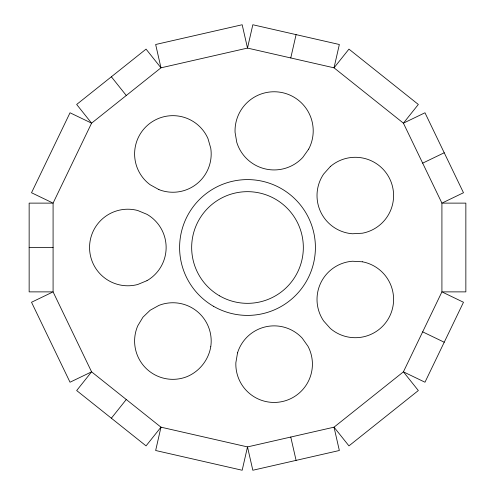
<?xml version="1.0" encoding="UTF-8"?>
<svg xmlns="http://www.w3.org/2000/svg" width="495" height="495" viewBox="0 0 495 495"><rect width="100%" height="100%" fill="white"/><g stroke="black" fill="none" stroke-linecap="round" stroke-linejoin="round"><path stroke-width="0.74" d="M290.763 57.952L296.09 34.625M111.363 418.213L126.281 399.502M422.668 163.146L444.225 152.763M29.149 247.5L53.083 247.5M422.668 331.854L444.225 342.237M111.363 76.787L126.281 95.498M290.763 437.048L296.09 460.375M237.538 352.867L235.861 362.717A38.288 38.288 0 0 0 282.645 401.482A38.288 38.288 0 0 0 307.977 346.259L302.191 338.11A38.288 38.288 0 0 0 237.538 352.867M160.974 427.173L155.653 450.5L242.173 470.25L247.5 446.917L334.026 427.173L403.413 371.838L441.917 291.877L441.917 203.123L403.413 123.162L334.026 67.827L247.5 48.083L160.974 67.827L91.587 123.162L53.083 203.123L53.083 291.877L91.587 371.838L160.974 427.173L247.5 446.917L252.827 470.25L339.347 450.5L334.026 427.173L348.944 445.877L418.331 390.543L403.413 371.838L424.976 382.22L463.481 302.259L441.917 291.877L465.851 291.877L465.851 203.123L441.917 203.123L463.481 192.741L424.976 112.78L403.413 123.162L418.331 104.457L348.944 49.123L334.026 67.827L339.347 44.501L252.827 24.75L247.5 48.083L242.173 24.75L155.653 44.501L160.974 67.827L146.056 49.123L76.669 104.457L91.587 123.162L70.024 112.78L31.519 192.741L53.083 203.123L29.149 203.123L29.149 291.877L53.083 291.877L31.519 302.259L70.024 382.22L91.587 371.838L76.669 390.543L146.056 445.877L160.974 427.173M210.759 346.754C208.525 360.051 199.355 371.553 186.887 376.689A38.288 38.288 0 0 1 137.802 325.735L142.962 317.177L150.164 310.241L158.907 305.403A38.288 38.288 0 0 1 210.759 346.754M308.682 149.113L302.779 157.435A39.086 39.086 0 0 1 236.777 142.368L235.063 132.307A39.086 39.086 0 0 1 282.824 92.744A39.086 39.086 0 0 1 308.682 149.113M330.326 166.561L323.668 174.017A38.288 38.288 0 0 0 352.44 233.764L362.42 233.207A38.288 38.288 0 0 0 389.8 178.973A38.288 38.288 0 0 0 330.326 166.561M146.99 280.659L137.758 284.483A38.288 38.288 0 0 1 89.558 247.5A38.288 38.288 0 0 1 137.758 210.517L146.99 214.341A38.288 38.288 0 0 1 146.99 280.659M362.42 261.793L352.44 261.236A38.288 38.288 0 0 0 323.668 320.983L330.326 328.439A38.288 38.288 0 0 0 389.8 316.027A38.288 38.288 0 0 0 362.42 261.793M158.907 189.597L150.164 184.759A38.288 38.288 0 0 1 149.026 124.016A38.288 38.288 0 0 1 207.993 138.643L210.759 148.246A38.288 38.288 0 0 1 158.907 189.597M219.582 295.855A55.836 55.836 0 0 0 303.336 247.5A55.836 55.836 0 0 0 219.582 199.145A55.836 55.836 0 0 0 219.582 295.855M213.549 306.306A67.908 67.908 0 0 0 315.408 247.5A67.908 67.908 0 0 0 213.549 188.694A67.908 67.908 0 0 0 213.549 306.306"/></g></svg>
